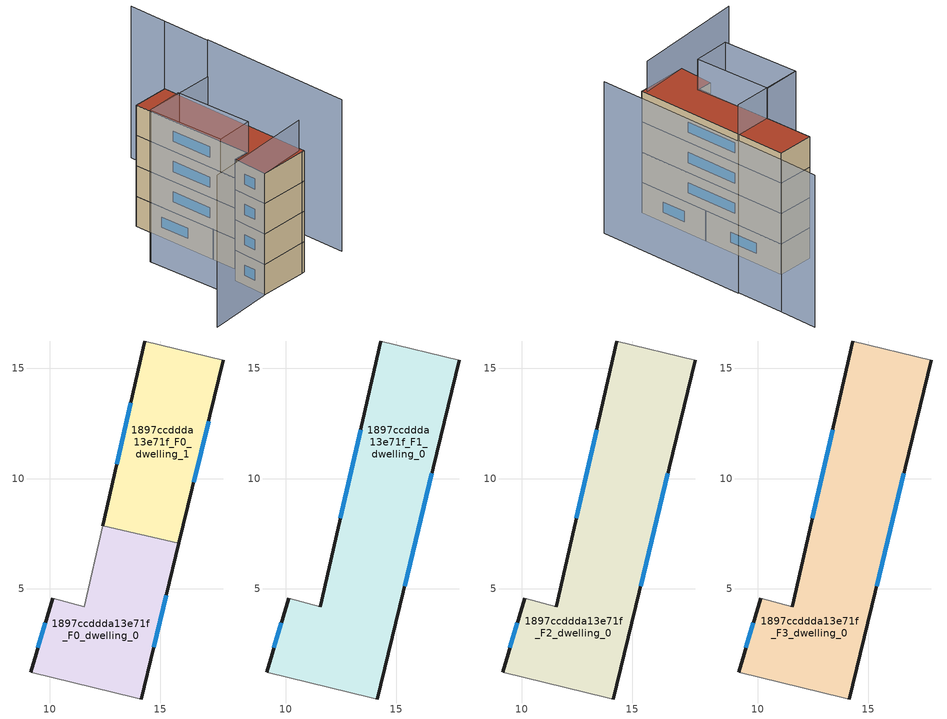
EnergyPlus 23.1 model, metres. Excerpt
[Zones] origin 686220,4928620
1897ccddda13e71f_F0_dwelling_0
 floor ground (EU_floor_Construction): 15.86,7.06 14.15,0.01 13.89,0.07 9.14,1.22 10.13,4.57 11.56,4.2 12.4,7.85 z0
 wall outside (EU_wall_Construction): 10.13,4.57 9.14,1.22 / 14.15,0.01 15.86,7.06 z0:3
 wall adiabatic (EU_wall_Construction): 12.4,7.85 11.56,4.2 10.13,4.57 / 9.14,1.22 13.89,0.07 14.15,0.01 z0:3
 wall to 1897ccddda13e71f_F0_dwelling_1 (EU_wall_Construction): 15.86,7.06 12.4,7.85 z0:3
 window (EU_Window_Construction): 9.8,3.46 9.47,2.34 / 14.72,2.36 15.29,4.71 z1:2
1897ccddda13e71f_F0_dwelling_1
 floor ground (EU_floor_Construction): 17.87,15.35 15.86,7.06 12.4,7.85 14.32,16.23 z0
 wall outside (EU_wall_Construction): 15.86,7.06 17.87,15.35 / 14.32,16.23 12.4,7.85 z0:3
 wall adiabatic (EU_wall_Construction): 17.87,15.35 14.32,16.23 z0:3
 window (EU_Window_Construction): 16.53,9.82 17.2,12.59 / 13.68,13.44 13.04,10.65 z1:2
1897ccddda13e71f_F1_dwelling_0
 floor to 1897ccddda13e71f_F0_dwelling_0 (EU_floor_Construction): 15.86,7.06 14.15,0.01 13.89,0.07 9.14,1.22 10.13,4.57 11.56,4.2 12.4,7.85 z3
 floor to 1897ccddda13e71f_F0_dwelling_1 (EU_floor_Construction): 17.87,15.35 15.86,7.06 12.4,7.85 14.32,16.23 z3
 wall outside (EU_wall_Construction): 10.13,4.57 9.14,1.22 / 14.32,16.23 11.56,4.2 / 14.15,0.01 17.87,15.35 z3:6
 wall adiabatic (EU_wall_Construction): 11.56,4.2 10.13,4.57 / 17.87,15.35 14.32,16.23 / 9.14,1.22 13.89,0.07 14.15,0.01 z3:6
 window (EU_Window_Construction): 9.8,3.46 9.47,2.34 / 13.4,12.22 12.48,8.21 / 15.39,5.13 16.63,10.24 z4:5
1897ccddda13e71f_F2_dwelling_0
 floor to 1897ccddda13e71f_F1_dwelling_0 (EU_floor_Construction): 17.87,15.35 14.15,0.01 13.89,0.07 9.14,1.22 10.13,4.57 11.56,4.2 14.32,16.23 z6
 wall outside (EU_wall_Construction): 10.13,4.57 9.14,1.22 / 14.32,16.23 11.56,4.2 / 14.15,0.01 17.87,15.35 z6:9
 wall adiabatic (EU_wall_Construction): 11.56,4.2 10.13,4.57 / 17.87,15.35 14.32,16.23 / 9.14,1.22 13.89,0.07 14.15,0.01 z6:9
 window (EU_Window_Construction): 9.8,3.46 9.47,2.34 / 13.4,12.22 12.48,8.21 / 15.39,5.13 16.63,10.24 z7:8
1897ccddda13e71f_F3_dwelling_0
 floor to 1897ccddda13e71f_F2_dwelling_0 (EU_floor_Construction): 17.87,15.35 14.15,0.01 13.89,0.07 9.14,1.22 10.13,4.57 11.56,4.2 14.32,16.23 z9
 wall outside (EU_wall_Construction): 10.13,4.57 9.14,1.22 / 14.32,16.23 11.56,4.2 / 14.15,0.01 17.87,15.35 z9:12
 wall adiabatic (EU_wall_Construction): 11.56,4.2 10.13,4.57 / 17.87,15.35 14.32,16.23 / 9.14,1.22 13.89,0.07 14.15,0.01 z9:12
 window (EU_Window_Construction): 9.8,3.46 9.47,2.34 / 13.4,12.22 12.48,8.21 / 15.39,5.13 16.63,10.24 z10:11
 roof outside (EU_roof_Construction): 14.15,0.01 17.87,15.35 14.32,16.23 11.56,4.2 10.13,4.57 9.14,1.22 13.89,0.07 z12
shading: 2.5,2.33 13.95,0.43 / 18.69,-1.25 22.35,13.53 / 22.23,13.56 23.39,18.24 / 23.39,18.24 24.37,21.98 / 16.85,10.69 9.64,12.4 / 8.02,4.87 9.59,12.43 / 9.59,12.43 13.27,11.66 / 13.27,11.66 11.7,4.11 / 11.7,4.11 8.02,4.87 z0:15
[Building]
EU S2 Campaign: North Axis=0; Terrain=City; Solar Distribution=FullExterior
[Site:Location]
Bologna: Latitude=44.5; Longitude=11.25; Time Zone=1; Elevation=37
[SizingPeriod:WeatherFileDays]
AnnualSizingPeriod: Begin Month=1; Begin Day of Month=1; End Month=12; End Day of Month=31; Day of Week for Start Day=Monday; Use Weather File Daylight Saving Period=No; Use Weather File Rain and Snow Indicators=No
[MATERIAL]
EU_InternalMass_Material: Roughness=MediumRough; Thickness=0.1; Conductivity=1; Density=1800; Specific Heat=900; Thermal Absorptance=0.9; Solar Absorptance=0.7; Visible Absorptance=0.7
[MATERIAL:NOMASS] Roughness=MediumRough; Thermal Absorptance=0.9; Solar Absorptance=0.7; Visible Absorptance=0.7
Name | Thermal Resistance
EU_wall_NoMass | 0.937881
EU_roof_NoMass | 0.548572
EU_floor_NoMass | 0.71348
[WINDOWMATERIAL:SIMPLEGLAZINGSYSTEM]
EU_Window_SimpleGlazing: UFactor=4.25633; Solar Heat Gain Coefficient=0.85; Visible Transmittance=0.85
[CONSTRUCTION]
EU_wall_Construction: EU_wall_NoMass
EU_roof_Construction: EU_roof_NoMass
EU_floor_Construction: EU_floor_NoMass
EU_InternalMass_Construction: EU_InternalMass_Material
EU_Window_Construction: EU_Window_SimpleGlazing
[ZONE] Type=1; Multiplier=1; Ceiling Height=autocalculate; Floor Area=autocalculate; Part of Total Floor Area=Yes
Name | Volume
1897ccddda13e71f_F0_dwelling_0 | 92.6008
1897ccddda13e71f_F1_dwelling_0 | 185.2
1897ccddda13e71f_F2_dwelling_0; 1897ccddda13e71f_F3_dwelling_0 | 185.207
1897ccddda13e71f_F0_dwelling_1 | 92.6045
[INTERNALMASS] Construction=EU_InternalMass_Construction
Name | Zone or ZoneList | Surface Area
1897ccddda13e71f_F0_dwelling_0_EU_InternalMass | 1897ccddda13e71f_F0_dwelling_0 | 30.8672
1897ccddda13e71f_F0_dwelling_1_EU_InternalMass | 1897ccddda13e71f_F0_dwelling_1 | 30.8678
1897ccddda13e71f_F1_dwelling_0_EU_InternalMass | 1897ccddda13e71f_F1_dwelling_0 | 61.7356
1897ccddda13e71f_F2_dwelling_0_EU_InternalMass | 1897ccddda13e71f_F2_dwelling_0 | 61.7356
1897ccddda13e71f_F3_dwelling_0_EU_InternalMass | 1897ccddda13e71f_F3_dwelling_0 | 61.7356
[OTHEREQUIPMENT] Fuel Type=Electricity; Design Level Calculation Method=Watts/Area; Power per Zone Floor Area=1; Fraction Latent=0; Fraction Radiant=0; Fraction Lost=0; Carbon Dioxide Generation Rate=0; EndUse Subcategory=EU_Step8_InternalGains
Name | Zone or ZoneList or Space or SpaceList | Schedule
EU_Step8_InternalGain_1897ccddda13e71f_F0_dwelling_0_f000 | 1897ccddda13e71f_F0_dwelling_0 | EU_Step8_GainSchedule_1897ccddda13e71f_F0_dwelling_0_f000
EU_Step8_InternalGain_1897ccddda13e71f_F0_dwelling_1_f000 | 1897ccddda13e71f_F0_dwelling_1 | EU_Step8_GainSchedule_1897ccddda13e71f_F0_dwelling_1_f000
EU_Step8_InternalGain_1897ccddda13e71f_F1_dwelling_0_f000 | 1897ccddda13e71f_F1_dwelling_0 | EU_Step8_GainSchedule_1897ccddda13e71f_F1_dwelling_0_f000
EU_Step8_InternalGain_1897ccddda13e71f_F2_dwelling_0_f000 | 1897ccddda13e71f_F2_dwelling_0 | EU_Step8_GainSchedule_1897ccddda13e71f_F2_dwelling_0_f000
EU_Step8_InternalGain_1897ccddda13e71f_F3_dwelling_0_f000 | 1897ccddda13e71f_F3_dwelling_0 | EU_Step8_GainSchedule_1897ccddda13e71f_F3_dwelling_0_f000
[ZONEVENTILATION:DESIGNFLOWRATE] Schedule=EU_AlwaysOn; Design Flow Rate Calculation Method=AirChanges/Hour; Air Changes per Hour=0.687892; Ventilation Type=Natural; Fan Pressure Rise=0; Fan Total Efficiency=1; Constant Term Coefficient=1; Temperature Term Coefficient=0; Velocity Term Coefficient=0; Velocity Squared Term Coefficient=0; Minimum Indoor Temperature=-100; Maximum Indoor Temperature=100; Delta Temperature=-100; Minimum Outdoor Temperature=-100; Maximum Outdoor Temperature=100; Maximum Wind Speed=40
Name | Zone or ZoneList or Space or SpaceList
EU_ConstantAir_1897ccddda13e71f_F0_dwelling_0 | 1897ccddda13e71f_F0_dwelling_0
EU_ConstantAir_1897ccddda13e71f_F0_dwelling_1 | 1897ccddda13e71f_F0_dwelling_1
EU_ConstantAir_1897ccddda13e71f_F1_dwelling_0 | 1897ccddda13e71f_F1_dwelling_0
EU_ConstantAir_1897ccddda13e71f_F2_dwelling_0 | 1897ccddda13e71f_F2_dwelling_0
EU_ConstantAir_1897ccddda13e71f_F3_dwelling_0 | 1897ccddda13e71f_F3_dwelling_0
[HVACTEMPLATE:THERMOSTAT] Constant Heating Setpoint=20; Constant Cooling Setpoint=50
EU_HeatOnly_1897ccddda13e71f_F0_dwelling_0; EU_HeatOnly_1897ccddda13e71f_F0_dwelling_1; EU_HeatOnly_1897ccddda13e71f_F1_dwelling_0; EU_HeatOnly_1897ccddda13e71f_F2_dwelling_0; EU_HeatOnly_1897ccddda13e71f_F3_dwelling_0
[HVACTEMPLATE:ZONE:IDEALLOADSAIRSYSTEM] System Availability Schedule=EU_AlwaysOn; Maximum Heating Supply Air Temperature=50; Minimum Cooling Supply Air Temperature=13; Maximum Heating Supply Air Humidity Ratio=0.0156; Minimum Cooling Supply Air Humidity Ratio=0.0077; Heating Limit=NoLimit; Cooling Limit=NoLimit; Heating Availability Schedule=EU_AlwaysOn; Cooling Availability Schedule=EU_CoolingOff; Dehumidification Control Type=ConstantSensibleHeatRatio; Cooling Sensible Heat Ratio=0.7; Dehumidification Setpoint=60; Humidification Control Type=None; Humidification Setpoint=30; Outdoor Air Method=None; Outdoor Air Flow Rate per Person=0.00944; Outdoor Air Flow Rate per Zone Floor Area=0; Outdoor Air Flow Rate per Zone=0; Demand Controlled Ventilation Type=None; Outdoor Air Economizer Type=NoEconomizer; Heat Recovery Type=None; Sensible Heat Recovery Effectiveness=0.7; Latent Heat Recovery Effectiveness=0.65
Name | Template Thermostat
1897ccddda13e71f_F0_dwelling_0 | EU_HeatOnly_1897ccddda13e71f_F0_dwelling_0
1897ccddda13e71f_F0_dwelling_1 | EU_HeatOnly_1897ccddda13e71f_F0_dwelling_1
1897ccddda13e71f_F1_dwelling_0 | EU_HeatOnly_1897ccddda13e71f_F1_dwelling_0
1897ccddda13e71f_F2_dwelling_0 | EU_HeatOnly_1897ccddda13e71f_F2_dwelling_0
1897ccddda13e71f_F3_dwelling_0 | EU_HeatOnly_1897ccddda13e71f_F3_dwelling_0
[SIZING:ZONE] Zone Cooling Design Supply Air Temperature Input Method=SupplyAirTemperature; Zone Cooling Design Supply Air Temperature=13; Zone Heating Design Supply Air Temperature Input Method=SupplyAirTemperature; Zone Heating Design Supply Air Temperature=50; Zone Cooling Design Supply Air Humidity Ratio=0.008; Zone Heating Design Supply Air Humidity Ratio=0.008; Cooling Design Air Flow Method=DesignDay; Cooling Design Air Flow Rate=0; Cooling Minimum Air Flow per Zone Floor Area=0.000762; Cooling Minimum Air Flow=0; Cooling Minimum Air Flow Fraction=0.2; Heating Design Air Flow Method=DesignDay; Heating Design Air Flow Rate=0; Heating Maximum Air Flow per Zone Floor Area=0.002032; Heating Maximum Air Flow=0.141576; Heating Maximum Air Flow Fraction=0.3; Account for Dedicated Outdoor Air System=No; Dedicated Outdoor Air System Control Strategy=NeutralSupplyAir; Dedicated Outdoor Air Low Setpoint Temperature for Design=autosize; Dedicated Outdoor Air High Setpoint Temperature for Design=autosize; Zone Load Sizing Method=Sensible Load Only No Latent Load; Zone Latent Cooling Design Supply Air Humidity Ratio Input Method=HumidityRatioDifference; Zone Cooling Design Supply Air Humidity Ratio Difference=0.005; Zone Latent Heating Design Supply Air Humidity Ratio Input Method=HumidityRatioDifference; Zone Humidification Design Supply Air Humidity Ratio Difference=0.005
1897ccddda13e71f_F0_dwelling_0; 1897ccddda13e71f_F0_dwelling_1; 1897ccddda13e71f_F1_dwelling_0; 1897ccddda13e71f_F2_dwelling_0; 1897ccddda13e71f_F3_dwelling_0
[SCHEDULE:CONSTANT]
Name | Hourly Value
EU_AlwaysOn | 1
EU_CoolingOff | 0
[SCHEDULE:FILE] Column Number=1; Rows to Skip at Top=0; Number of Hours of Data=8760; Column Separator=Comma; Interpolate to Timestep=No; Minutes per Item=60; Adjust Schedule for Daylight Savings=Yes
Name | File
EU_Step8_GainSchedule_1897ccddda13e71f_F0_dwelling_0_f000 | ../../schedules/1897ccddda13e71f/1897ccddda13e71f_F0_dwelling_0_f000_gain.csv
EU_Step8_GainSchedule_1897ccddda13e71f_F0_dwelling_1_f000 | ../../schedules/1897ccddda13e71f/1897ccddda13e71f_F0_dwelling_1_f000_gain.csv
EU_Step8_GainSchedule_1897ccddda13e71f_F1_dwelling_0_f000 | ../../schedules/1897ccddda13e71f/1897ccddda13e71f_F1_dwelling_0_f000_gain.csv
EU_Step8_GainSchedule_1897ccddda13e71f_F2_dwelling_0_f000 | ../../schedules/1897ccddda13e71f/1897ccddda13e71f_F2_dwelling_0_f000_gain.csv
EU_Step8_GainSchedule_1897ccddda13e71f_F3_dwelling_0_f000 | ../../schedules/1897ccddda13e71f/1897ccddda13e71f_F3_dwelling_0_f000_gain.csv
